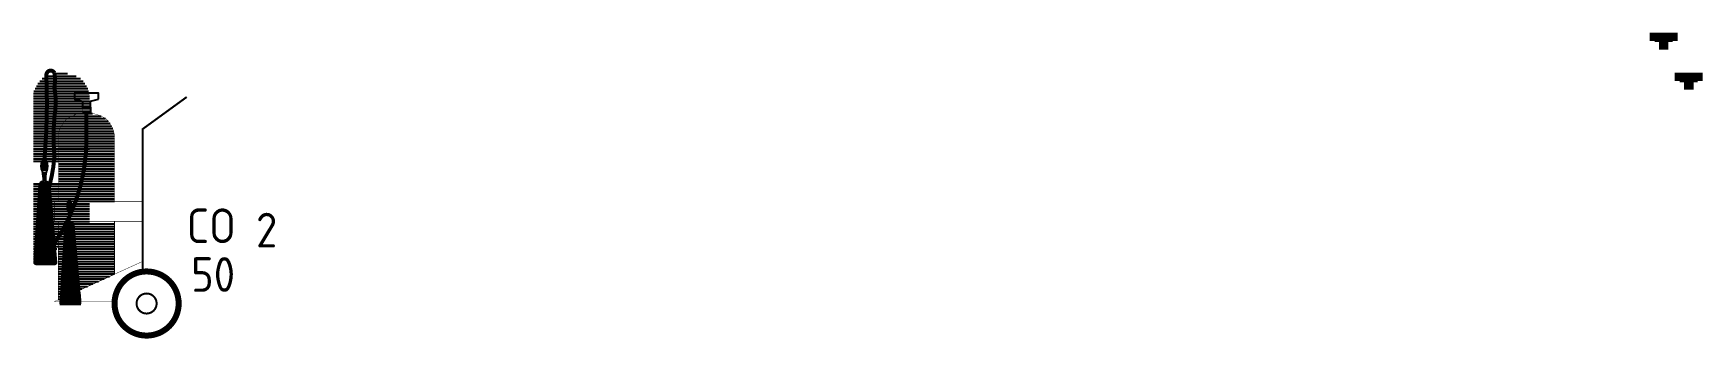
# Model space of a CAD drawing. Extents: x 168.6 to 265, y 35.2 to 52.9.
import ezdxf

# ---------------------------------------------------------------- set-up
doc = ezdxf.new("R2010")
doc.units = 0
doc.header["$LTSCALE"] = 2
doc.layers.get('0').update_dxf_attribs({"color": 16, "linetype": 'CONTINUOUS'})
for name, color, linetype in [('ROOD', 1, 'CONTINUOUS'), ('TXT', 7, 'CONTINUOUS'), ('VEILIG', 7, 'CONTINUOUS')]:
    doc.layers.add(name, color=color, linetype=linetype)
doc.styles.get("Standard").update_dxf_attribs({"font": 'ISO'})

# ---------------------------------------------------------------- blocks, each defined once
blk = doc.blocks.new('*X')
at = {"color": 0}
for p, q in [((171.017, 49.375), (172.405, 49.375)), ((171.017, 49.312), (172.405, 49.312)), ((171.017, 49.25), (172.405, 49.25)), ((171.017, 49.188), (172.405, 49.188)), ((171.017, 49.125), (172.405, 49.125)), ((171.02, 49.062), (172.401, 49.062)), ((171.27, 49), (172.151, 49)), ((171.479, 48.938), (171.942, 48.938)), ((171.479, 48.875), (171.942, 48.875)), ((171.479, 48.812), (171.942, 48.812)), ((171.479, 48.75), (171.942, 48.75)), ((171.479, 48.688), (171.942, 48.688)), ((171.479, 48.625), (171.942, 48.625)), ((90.499, 46.75), (93.001, 46.75)), ((90.575, 46.875), (92.925, 46.875)), ((90.669, 47), (92.831, 47)), ((90.796, 47.125), (92.704, 47.125)), ((91.017, 47.25), (92.483, 47.25)), ((91.443, 47.375), (92.057, 47.375)), ((90.35, 46.375), (93.133, 46.375)), ((90.35, 46.25), (93.147, 46.25)), ((90.35, 46.125), (93.15, 46.125)), ((90.35, 46), (93.15, 46)), ((90.35, 45.875), (93.15, 45.875)), ((90.369, 46.5), (93.104, 46.5)), ((90.431, 46.625), (93.061, 46.625)), ((90.35, 45.75), (93.15, 45.75)), ((90.35, 45.625), (93.15, 45.625)), ((90.35, 45.5), (93.15, 45.5)), ((90.35, 45.375), (93.15, 45.375)), ((90.35, 45.25), (93.15, 45.25)), ((90.35, 45.125), (93.15, 45.125)), ((90.35, 45), (93.15, 45)), ((90.35, 44.875), (93.15, 44.875)), ((90.35, 44.75), (93.15, 44.75)), ((90.35, 44.625), (93.15, 44.625)), ((90.35, 44.5), (93.15, 44.5)), ((90.35, 44.375), (93.15, 44.375)), ((90.35, 44.25), (93.15, 44.25)), ((90.35, 44.125), (93.15, 44.125)), ((90.35, 44), (93.15, 44)), ((90.35, 43.875), (93.15, 43.875)), ((90.35, 43.75), (93.15, 43.75)), ((90.35, 43.625), (93.15, 43.625)), ((90.35, 43.5), (93.15, 43.5)), ((90.35, 43.375), (93.15, 43.375)), ((90.35, 43.25), (93.15, 43.25)), ((90.35, 43.125), (93.15, 43.125)), ((90.35, 43), (93.15, 43)), ((90.746, 42.75), (91.054, 42.75)), ((90.749, 42.812), (91.051, 42.812)), ((90.749, 42.688), (91.051, 42.688)), ((90.759, 42.875), (91.041, 42.875)), ((90.759, 42.625), (91.041, 42.625)), ((90.776, 42.938), (91.024, 42.938)), ((90.776, 42.562), (91.024, 42.562)), ((90.8, 43), (91, 43)), ((90.827, 43.062), (90.973, 43.062)), ((90.891, 43.125), (90.909, 43.125)), ((90.35, 41.875), (93.15, 41.875)), ((90.35, 41.75), (93.15, 41.75)), ((90.643, 41.688), (91.161, 41.688)), ((90.646, 41.75), (91.155, 41.75)), ((90.65, 41.812), (91.15, 41.812)), ((90.665, 41.875), (91.135, 41.875)), ((90.705, 41.938), (91.095, 41.938)), ((90.813, 42.438), (90.987, 42.438)), ((90.824, 42.375), (90.976, 42.375)), ((90.833, 42.312), (90.967, 42.312)), ((90.84, 42.25), (90.96, 42.25)), ((90.845, 42.188), (90.955, 42.188)), ((90.848, 42.125), (90.952, 42.125)), ((90.85, 42.062), (90.95, 42.062)), ((90.35, 41.625), (93.15, 41.625)), ((90.35, 41.5), (93.15, 41.5)), ((90.35, 41.375), (93.15, 41.375)), ((90.35, 41.25), (93.15, 41.25)), ((90.35, 41.125), (93.15, 41.125)), ((90.35, 41), (93.15, 41)), ((90.35, 40.875), (93.15, 40.875)), ((90.591, 40.875), (91.233, 40.875)), ((90.595, 40.938), (91.227, 40.938)), ((90.599, 41), (91.222, 41)), ((90.603, 41.062), (91.216, 41.062)), ((90.607, 41.125), (91.211, 41.125)), ((90.611, 41.188), (91.205, 41.188)), ((90.615, 41.25), (91.2, 41.25)), ((90.619, 41.312), (91.194, 41.312)), ((90.623, 41.375), (91.188, 41.375)), ((90.627, 41.438), (91.183, 41.438)), ((90.631, 41.5), (91.177, 41.5)), ((90.635, 41.562), (91.172, 41.562)), ((90.639, 41.625), (91.166, 41.625)), ((90.35, 40.75), (93.15, 40.75)), ((90.35, 40.625), (93.15, 40.625)), ((90.35, 40.5), (93.15, 40.5)), ((90.35, 40.375), (93.15, 40.375)), ((90.35, 40.25), (93.15, 40.25)), ((90.35, 40.125), (93.15, 40.125)), ((90.35, 40), (93.15, 40)), ((90.536, 40), (91.31, 40)), ((90.54, 40.062), (91.305, 40.062)), ((90.544, 40.125), (91.299, 40.125)), ((90.548, 40.188), (91.294, 40.188)), ((90.552, 40.25), (91.288, 40.25)), ((90.556, 40.312), (91.283, 40.312)), ((90.56, 40.375), (91.277, 40.375)), ((90.564, 40.438), (91.272, 40.438)), ((90.568, 40.5), (91.266, 40.5)), ((90.572, 40.562), (91.261, 40.562)), ((90.576, 40.625), (91.255, 40.625)), ((90.58, 40.688), (91.249, 40.688)), ((90.584, 40.75), (91.244, 40.75)), ((90.587, 40.812), (91.238, 40.812)), ((90.35, 39.875), (93.15, 39.875)), ((90.35, 39.75), (93.15, 39.75)), ((90.35, 39.625), (93.15, 39.625)), ((90.35, 39.5), (93.15, 39.5)), ((90.35, 39.375), (93.15, 39.375)), ((90.35, 39.25), (92.9, 39.25)), ((90.485, 39.188), (91.383, 39.188)), ((90.489, 39.25), (91.377, 39.25)), ((90.493, 39.312), (91.371, 39.312)), ((90.497, 39.375), (91.366, 39.375)), ((90.501, 39.438), (91.36, 39.438)), ((90.505, 39.5), (91.355, 39.5)), ((90.509, 39.562), (91.349, 39.562)), ((90.513, 39.625), (91.344, 39.625)), ((90.517, 39.688), (91.338, 39.688)), ((90.521, 39.75), (91.333, 39.75)), ((90.525, 39.812), (91.327, 39.812)), ((90.528, 39.875), (91.322, 39.875)), ((90.532, 39.938), (91.316, 39.938)), ((90.35, 39.125), (92.625, 39.125)), ((90.35, 39), (92.35, 39)), ((90.35, 38.875), (92.075, 38.875)), ((90.35, 38.75), (91.8, 38.75)), ((90.35, 38.625), (91.525, 38.625)), ((90.35, 38.5), (91.25, 38.5)), ((90.35, 38.375), (90.975, 38.375)), ((90.434, 38.375), (91.455, 38.375)), ((90.438, 38.438), (91.449, 38.438)), ((90.442, 38.5), (91.443, 38.5)), ((90.446, 38.562), (91.438, 38.562)), ((90.45, 38.625), (91.432, 38.625)), ((90.454, 38.688), (91.427, 38.688)), ((90.458, 38.75), (91.421, 38.75)), ((90.462, 38.812), (91.416, 38.812)), ((90.466, 38.875), (91.41, 38.875)), ((90.469, 38.938), (91.405, 38.938)), ((90.473, 39), (91.399, 39)), ((90.477, 39.062), (91.394, 39.062)), ((90.481, 39.125), (91.388, 39.125)), ((90.35, 38.25), (90.7, 38.25)), ((90.35, 38.125), (90.425, 38.125)), ((90.407, 37.938), (91.493, 37.938)), ((90.411, 38), (91.488, 38)), ((90.414, 38.062), (91.482, 38.062)), ((90.418, 38.125), (91.477, 38.125)), ((90.422, 38.188), (91.471, 38.188)), ((90.426, 38.25), (91.466, 38.25)), ((90.428, 37.875), (91.472, 37.875)), ((90.43, 38.312), (91.46, 38.312))]:
    blk.add_line(p, q, dxfattribs=at)

msp = doc.modelspace()

# ---------------------------------------------------------------- linework, layer by layer
at = {"layer": 'VEILIG', "color": 0}
for p, q in [((171.942, 48.254), (171.479, 48.254)), ((171.942, 48.601), (171.942, 48.254))]:
    msp.add_line(p, q, dxfattribs=at)
for points, const_width in [([(169.282, 45.477, 0.03122), (169.397, 50.451, -0.812792), (169.86, 50.567, -0.08646), (169.86, 49.757, -0.086403), (169.86, 48.022, 0.043175), (169.86, 45.709, -0.043714), (169.574, 44.062, 0.215027)], 0.231), ([(171.711, 48.254), (171.711, 46.75, -0.150136), (169.86, 40.735, 0.232394)], 0.231), ([(173.33, 46.851, 0.098815), (173.216, 47.384, 0.091066), (172.856, 47.906, 0.084661), (172.351, 48.159, 0.073854), (171.711, 48.254, 0.073854), (171.071, 48.159, 0.084661), (170.566, 47.906, 0.091066), (170.205, 47.384, 0.171526), (170.091, 47.066), (170.091, 43.164)], 0.0231), ([(174.603, 37.265, 1), (175.759, 37.265, 1), (174.603, 37.265, 1)], 0.116)]:
    msp.add_lwpolyline(points, format="xyb", dxfattribs=dict(at, const_width=const_width))
msp.add_lwpolyline([(172.405, 49.063), (172.405, 49.41), (171.017, 49.41), (171.017, 49.063), (171.479, 48.948), (171.479, 48.601), (171.942, 48.601), (171.942, 48.948)], close=True, dxfattribs=at)
for points, const_width in [([(174.95, 39.115), (174.95, 47.328), (177.495, 49.179)], 0.116), ([(171.479, 48.601), (171.479, 48.254)], 0.0231), ([(173.33, 43.164), (173.33, 46.835)], 0.0231), ([(174.95, 42.007), (169.86, 42.007), (169.86, 43.164), (174.95, 43.164)], 0.0463), ([(173.33, 42.007), (173.33, 38.958), (170.091, 37.485), (170.091, 42.007)], 0.0463), ([(174.95, 39.101), (174.95, 39.694), (169.86, 37.38), (173.334, 37.38)], 0.0231)]:
    msp.add_lwpolyline(points, dxfattribs=dict(at, const_width=const_width))
msp.add_lwpolyline([(169.339, 45.593, -0.078461), (169.397, 45.477, -0.216637), (169.397, 44.899, 0.058232), (169.339, 44.321, -0.385314), (169.57, 44.112), (169.968, 39.622, -0.443716), (169.876, 39.52), (168.803, 39.52, -0.428923), (168.711, 39.617), (168.993, 44.101, -0.399656), (169.224, 44.321, 0.058232), (169.166, 44.899, -0.216637), (169.166, 45.477, -0.078461), (169.224, 45.593, -0.514618)], format="xyb", close=True, dxfattribs=at)
at = {"layer": 'VEILIG', "color": 0, "const_width": 0.347}
msp.add_lwpolyline([(173.33, 37.265, 1), (177.032, 37.265, 1)], format="xyb", close=True, dxfattribs=at)

# ---------------------------------------------------------------- block references
at = {"layer": 'ROOD', "color": 0, "xscale": 1.156746031746032, "yscale": 1.156746031746032, "zscale": 1.156746031746032}
msp.add_blockref('*X', (65.579, -6.576), dxfattribs=at)
msp.add_blockref('*X', (65.579, -6.576), dxfattribs=at)
at = {"layer": 'VEILIG', "color": 0, "xscale": 1.156746031746032, "yscale": 1.156746031746032, "zscale": 1.156746031746032}
msp.add_blockref('*X', (64.133, -4.263), dxfattribs=at)

# ---------------------------------------------------------------- texts
at = {"layer": 'TXT', "color": 0}
for s, p in [('CO', (177.5, 40.75)), ('2', (181.5, 40.5)), ('50', (177.75, 37.94))]:
    msp.add_text(s, height=2, dxfattribs=at).set_placement(p)

doc.saveas('drawing.dxf')
